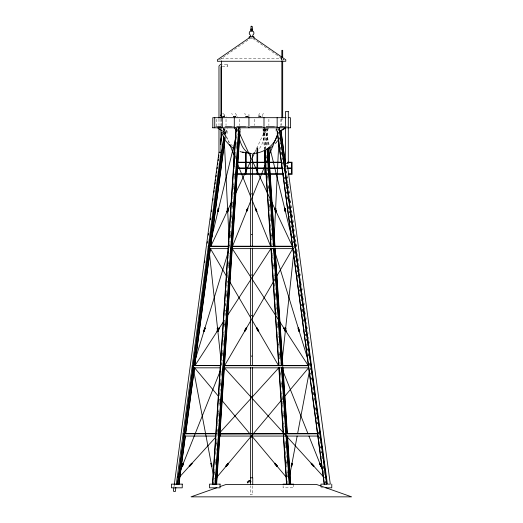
<?xml version="1.0" encoding="UTF-8"?>
<svg xmlns="http://www.w3.org/2000/svg" width="523" height="523" viewBox="0 0 523 523"><rect width="100%" height="100%" fill="white"/><g stroke="black" fill="none" stroke-linecap="round" stroke-linejoin="round"><path stroke-width="0.39" stroke-dasharray="2.62 1.96" d="M265.017 128.462C264.815 136.045 263.278 144.1 258.303 150.075M213.672 484.546L214.103 478.035M214.423 473.152L214.698 469.079M215.071 463.378L215.345 459.312M215.718 453.611L216.045 448.727M216.365 443.844L216.692 438.96M217.071 433.26L217.339 429.187M217.718 423.493L217.986 419.42M218.366 413.726L218.634 409.653M219.013 403.952L219.333 399.069M219.66 394.185L219.98 389.302M220.307 384.418L220.628 379.535M220.954 374.651L221.17 371.395M221.602 364.877L221.922 359.994M222.301 354.3L222.569 350.227M222.948 344.526L223.216 340.46M223.596 334.759L223.864 330.686M224.243 324.992L224.563 320.109M224.89 315.225L225.21 310.335M225.537 305.452L225.858 300.568M226.184 295.685L226.505 290.801M226.832 285.918L227.152 281.034M227.531 275.333L227.799 271.26M228.178 265.566L228.446 261.493M228.826 255.799L228.989 253.354M229.473 246.026L229.793 241.142M230.12 236.259L230.44 231.375M230.767 226.492L231.088 221.608M231.414 216.725L231.735 211.835M232.062 206.951L232.382 202.068M232.761 196.373L233.029 192.301M233.408 186.6L233.676 182.534M234.056 176.833L234.271 173.577M234.703 167.066L234.919 163.81M235.35 157.299L235.67 152.409M235.997 147.525L236.318 142.642M236.644 137.758L236.912 133.685M214.025 482.919L214.345 478.035M214.561 474.779L214.94 469.079M215.208 465.006L215.587 459.312M215.855 455.239L216.287 448.727M216.502 445.472L216.934 438.96M217.15 435.705L217.581 429.187M217.797 425.931L218.228 419.42M218.444 416.164L218.876 409.653M219.144 405.58L219.575 399.069M219.791 395.813L220.222 389.302M220.438 386.046L220.869 379.535M221.085 376.279L221.412 371.395M221.791 365.695L222.164 359.994M222.438 355.928L222.811 350.227M223.086 346.154L223.458 340.46M223.674 337.204L224.106 330.686M224.38 326.62L224.812 320.109M225.08 316.036L225.459 310.335M225.727 306.269L226.106 300.568M226.322 297.312L226.747 290.801M226.962 287.545L227.394 281.034M227.61 277.778L228.041 271.26M228.257 268.005L228.688 261.493M228.904 258.238L229.231 253.354M229.61 247.654L230.042 241.142M230.257 237.887L230.689 231.375M230.905 228.12L231.336 221.608M231.552 218.353L231.983 211.835M232.199 208.579L232.63 202.068M232.846 198.812L233.278 192.301M233.493 189.045L233.925 182.534M234.141 179.278L234.513 173.577M234.84 168.694L235.16 163.81M235.487 158.927L235.919 152.409M236.135 149.153L236.566 142.642M236.782 139.386L237.154 133.685M240.064 130.43L240.168 128.802M245.195 117.054L245.313 116.165L248.928 116.289L249.079 117.263M247.542 117.139L247.536 115.988L247.457 116.616L248.085 116.636L248.203 115.491L248.065 116.498L249.079 115.524L248.739 113.36M223.066 134.058L223.824 128.397M223.19 134.058L223.942 128.397M224.04 135.267L224.903 128.802M224.164 135.267L225.027 128.802M225.053 137.693L226.237 128.802M225.171 137.693L226.361 128.802M173.937 487.168L174.264 484.743M233.193 117.165L233.435 116.276L236.749 116.184L237.357 117.159M235.343 117.106L235.173 115.956L235.017 116.583L235.585 116.57L235.853 115.433L235.5 116.433M263.278 113.269L262.173 116.452L261.232 116.596L261.042 117.126L260.925 116.518L260.003 116.518L260.121 117.126M259.46 113.269L258.669 115.459L259.748 116.452L259.526 115.459L259.702 116.596L260.31 116.596L260.199 115.969L260.003 116.518M258.231 117.224L258.591 116.237L262.115 116.237L262.278 117.126M223.962 116.518L224.426 115.38L223.811 116.381L225.04 115.315L222.693 113.164M222.458 117.25L222.863 116.354L225.38 116.099L226.439 117.067M223.713 116.537L223.432 117.152L222.282 116.537M224.092 117.08L224.367 116.466L223.792 115.936L223.524 116.564L224.367 116.466M254.91 152.095L256.29 149.147M256.636 148.408L265.939 128.527M227.498 64.231L227.498 66.264L227.498 64.231L222.223 64.231M267.364 128.312L263.174 133.273L263.174 128.573M268.829 128.312L264.638 133.273L264.638 128.573M219.392 59.877L249.576 39.029M282.224 58.916L281.034 58.916L281.034 57.484M222.268 66.264L227.498 66.264M281.845 119.604L282.682 119.604M215.502 126.697L217.156 126.697M220.216 126.697L224.923 126.697M232.009 126.697L237.03 126.697M246.202 126.697L248.052 126.697M275.124 126.697L279.406 126.697M286.029 126.697L287.676 126.697M282.753 168.347L285.153 168.347M318.422 433.639L320.03 433.639M320.932 487.822L323.175 487.822M247.621 116.524L246.673 116.492L246.595 117.106L246.516 116.583L245.581 116.413L244.829 113.223M222.935 130.796L227.152 133.273L227.152 128.573M222.909 131.208L226.426 133.273L226.426 128.573M252.942 38.565L283.793 59.877M282.793 59.308L283.924 60.093M232.474 145.982C227.74 141.419 224.707 135.065 224.55 128.462M235.311 113.243L236.658 115.406L235.762 116.42L234.637 116.518L234.474 117.132L233.225 116.492L231.728 113.341M223.328 128.547L229.1 142.897M323.489 472.517L324.397 474.792M265.174 128.58L269.423 145.969M285.767 166.399L286.846 174.479M286.95 175.29L288.245 184.992M288.356 185.802L288.892 189.842M289.003 190.653L289.539 194.693M289.65 195.504L289.866 197.119M290.298 200.355L290.834 204.395M290.945 205.206L291.481 209.246M291.592 210.056L292.128 214.097M292.239 214.907L292.775 218.947M292.887 219.758L293.423 223.805M293.534 224.609L294.07 228.656M294.181 229.46L294.397 231.081M294.828 234.311L295.364 238.357M295.475 239.161L296.011 243.208M296.123 244.012L296.659 248.059M296.77 248.863L297.306 252.91M297.417 253.714L297.953 257.761M298.064 258.565L298.6 262.611M298.711 263.422L299.032 265.847M299.463 269.077L299.679 270.698M300.11 273.928L300.326 275.549M300.758 278.779L300.973 280.4M301.405 283.629L301.621 285.251M302.052 288.48L302.268 290.102M302.699 293.331L302.915 294.952M303.347 298.188L303.562 299.803M303.994 303.039L304.209 304.654M304.641 307.89L304.857 309.505M305.288 312.741L305.504 314.356M305.935 317.592L306.151 319.207M306.583 322.443L306.798 324.057M307.23 327.293L307.446 328.908M307.877 332.144L308.093 333.759M308.524 336.995L308.74 338.61M309.171 341.846L309.387 343.461M285.643 166.399L286.186 170.439M286.29 171.25L286.506 172.865M287.049 176.905L287.264 178.526M287.696 181.762L287.911 183.377M288.343 186.613L288.559 188.228M288.99 191.464L289.206 193.079M290.285 201.165L290.5 202.78M290.932 206.016L291.148 207.631M291.579 210.867L291.795 212.482M292.226 215.718L292.442 217.333M292.873 220.569L293.089 222.183M293.521 225.42L293.736 227.034M294.815 235.121L295.031 236.736M295.462 239.972L295.678 241.587M296.11 244.823L296.325 246.438M296.757 249.674L296.972 251.288M278.282 128.802L278.498 130.417M279.465 137.693L279.681 139.308M280.112 142.544L280.328 144.158M280.759 147.394L281.302 151.435M281.407 152.245L281.734 154.671M282.165 157.907L282.381 159.522M282.812 162.758L283.028 164.372M284.754 177.31L284.97 178.925M285.401 182.161L285.617 183.776M286.048 187.012L286.264 188.626M286.696 191.863L286.911 193.477M287.343 196.713L287.663 199.139M288.637 206.415L289.173 210.462M289.284 211.266L289.5 212.887M289.932 216.117L290.147 217.738M290.579 220.968L290.795 222.589M291.226 225.818L291.442 227.44M291.873 230.669L292.194 233.095M292.625 236.331L292.841 237.945M293.272 241.181L293.488 242.796M294.567 250.883L295.109 254.93M295.214 255.734L295.43 257.355M295.861 260.585L296.077 262.206M296.508 265.436L296.724 267.057M297.156 270.286L297.371 271.908M297.803 275.137L298.13 277.563M299.097 284.845L299.64 288.886M299.744 289.696L299.96 291.311M300.392 294.547L300.607 296.162M301.039 299.398L301.255 301.013M301.686 304.249L301.902 305.863M302.333 309.1L302.876 313.14M302.98 313.95L303.307 316.376M303.739 319.605L303.955 321.227M305.033 329.313L305.569 333.354M305.68 334.164L305.896 335.779M306.328 339.015L306.543 340.63M306.975 343.866L307.191 345.481M307.622 348.717L307.838 350.332M308.269 353.568L308.59 355.993M309.564 363.269L309.779 364.884M310.211 368.12L310.427 369.735M310.858 372.971L311.074 374.586M311.505 377.822L311.721 379.437M312.8 387.523L313.336 391.564M313.447 392.374L313.767 394.8M314.199 398.036L314.415 399.65M315.493 407.737L315.709 409.352M316.14 412.588L316.356 414.203M316.788 417.439L317.003 419.054M317.435 422.29L317.651 423.905M318.729 431.991L319.272 436.032M319.376 436.842L319.592 438.464M320.024 441.693L320.239 443.314M320.671 446.544L320.887 448.165M321.318 451.395L321.534 453.016M321.965 456.246L322.292 458.671M323.26 465.947L323.802 469.994M323.907 470.798L324.45 474.845M325.313 481.31L325.528 482.932M278.158 128.802L278.373 130.417M279.347 137.693L279.563 139.308M279.995 142.544L280.21 144.158M280.642 147.394L281.609 154.671M282.041 157.907L282.257 159.522M282.688 162.758L282.904 164.372M284.63 177.31L284.845 178.925M285.277 182.161L285.493 183.776M285.924 187.012L286.14 188.626M286.571 191.863L286.787 193.477M287.219 196.713L287.545 199.139M288.513 206.415L289.056 210.462M289.16 211.266L289.376 212.887M289.807 216.117L290.023 217.738M290.455 220.968L290.67 222.589M291.102 225.818L291.318 227.44M291.749 230.669L292.076 233.095M292.507 236.331L292.723 237.945M293.155 241.181L293.37 242.796M294.449 250.883L294.985 254.93M295.096 255.734L295.312 257.355M295.743 260.585L295.959 262.206M296.391 265.436L296.606 267.057M297.038 270.286L297.254 271.908M297.685 275.137L298.005 277.563M298.979 284.845L299.516 288.886M299.627 289.696L299.842 291.311M300.274 294.547L300.49 296.162M300.921 299.398L301.137 301.013M301.568 304.249L301.784 305.863M302.216 309.1L302.752 313.14M302.863 313.95L303.183 316.376M303.615 319.605L303.941 322.037M304.909 329.313L305.452 333.354M305.556 334.164L305.772 335.779M306.203 339.015L306.419 340.63M306.851 343.866L307.066 345.481M307.498 348.717L307.714 350.332M308.145 353.568L308.472 355.993M309.439 363.269L309.655 364.884M310.087 368.12L310.302 369.735M310.734 372.971L310.95 374.586M311.381 377.822L311.597 379.437M312.676 387.523L313.218 391.564M313.323 392.374L313.65 394.8M314.081 398.036L314.401 400.461M315.376 407.737L315.912 411.778M316.023 412.588L316.238 414.203M316.67 417.439L316.886 419.054M317.317 422.29L317.533 423.905M318.612 431.991L319.148 436.032M319.259 436.842L319.475 438.464M319.906 441.693L320.122 443.314M320.553 446.544L320.769 448.165M321.2 451.395L321.416 453.016M321.848 456.246L322.168 458.671M323.142 465.947L323.678 469.994M323.789 470.798L324.325 474.845M325.188 481.31L325.62 484.546M276.948 128.802L277.164 130.417M276.824 128.802L277.04 130.417M293.933 246.359L294.135 247.928M294.044 246.359L294.194 247.882M267.148 128.403L268.332 146.309M266.9 128.403L268.09 146.309M265.946 128.802L267.135 146.715M265.704 128.802L266.887 146.715M264.461 128.403L265.808 148.754M266.24 155.266L266.455 158.521M266.835 164.222L267.103 168.288M267.155 169.106L267.266 170.733M267.534 174.806L267.913 180.5M268.234 185.384L268.561 190.267M269.149 199.224L269.26 200.852M269.476 204.107L269.907 210.619M270.123 213.881L270.554 220.392M270.77 223.648L271.202 230.159M271.417 233.415L271.849 239.926M272.065 243.182L272.169 244.81M272.712 252.955L273.143 259.467M273.411 263.533L273.791 269.234M274.059 273.307L274.379 278.19M274.706 283.074L275.137 289.585M275.353 292.841L275.784 299.352M276 302.608L276.432 309.119M276.647 312.381L276.811 314.82M277.295 322.148L277.674 327.843M277.942 331.915L278.321 337.616M278.641 342.5L279.021 348.194M279.289 352.267L279.72 358.778M279.936 362.034L280.099 364.479M280.583 371.807L280.962 377.501M281.23 381.574L281.609 387.268M281.877 391.341L282.309 397.853M282.525 401.108L282.956 407.62M283.172 410.882L283.603 417.393M283.871 421.46L284.251 427.16M285.166 441L285.597 447.511M285.813 450.767L286.244 457.279M286.46 460.534L286.892 467.046M287.107 470.308L287.539 476.819M287.807 480.885L288.023 484.141M264.213 128.403L265.566 148.754M266.102 156.893L266.214 158.521M266.913 169.106L267.018 170.733M267.397 176.434L267.665 180.5M268.044 186.201L268.312 190.267M268.907 199.224L269.012 200.852M269.338 205.735L269.659 210.619M269.986 215.509L270.306 220.392M270.633 225.276L270.953 230.159M271.28 235.043L271.6 239.926M272.627 255.394L272.895 259.467M273.274 265.161L273.542 269.234M273.921 274.935L274.137 278.19M274.568 284.702L274.895 289.585M275.216 294.469L275.536 299.352M275.863 304.236L276.183 309.119M277.21 324.587L277.425 327.843M277.857 334.36L278.073 337.616M278.504 344.127L278.772 348.194M279.151 353.894L279.478 358.778M280.446 373.435L280.714 377.501M281.093 383.202L281.361 387.268M281.74 392.969L282.067 397.853M282.44 403.553L282.714 407.62M283.087 413.32L283.361 417.393M283.734 423.087L284.002 427.16M285.028 442.628L285.355 447.511M285.676 452.395L286.003 457.279M286.323 462.162L286.65 467.046M286.97 471.936L287.297 476.819M263.259 128.802L264.605 149.153M263.017 128.802L264.363 149.153M223.707 128.599L224.021 135.097M293.665 484.128L293.665 487.822L283.113 487.822L283.113 484.128M281.845 58.484L281.845 60.112M281.766 60.112L281.766 58.478L221.419 58.478L221.419 60.112M281.766 118.819L281.766 125.343M280.897 119.237L280.897 125.455M276.759 128.573L276.759 130.92M276.033 128.573L276.033 133.273M268.887 119.237L268.887 125.455M254.237 119.237L254.237 125.455M252.74 485.867L252.74 494.751L250.425 494.751L250.425 485.867M240.011 128.573L240.011 130.142M239.194 119.237L239.194 125.455M226.028 119.237L226.028 125.455M221.419 118.819L221.419 126.971M220.928 118.989L220.928 125.5M218.974 118.884L218.974 125.389M216.764 119.237L216.764 127.011"/><path stroke-width="0.78" d="M273.777 246.359L278.89 140.785M219.908 436.09L220.059 433.737M224.576 365.512L224.426 367.865L324.397 477.826M235.984 129.214L212.469 484.141L215.404 484.141L239.024 127.586M212.717 484.141L236.174 130.031M239.815 130.43L216.359 484.546L215.162 484.141L238.776 127.586L239.979 127.991M216.6 484.546L240.005 131.247M220.941 359.876L208.952 248.713L209.141 246.359L228.643 246.359M281.629 365.557L293.619 254.387M184.063 436.09L184.371 433.737M193.471 365.512L193.17 367.865L213.312 474.616M226.89 276.87L210.488 248.713L208.952 248.713L235.69 138.065M204.585 262.611L204.8 260.997M207.173 243.208L207.389 241.587M208.252 235.121L208.468 233.506M210.298 219.758L210.514 218.143M211.377 211.671L211.593 210.056M212.887 200.355L213.103 198.74M213.966 192.268L214.182 190.653M214.508 188.228L214.724 186.613M215.045 184.188L215.26 182.566M215.476 180.951L215.692 179.33M216.019 176.905L216.234 175.29M216.555 172.865L216.77 171.25M217.097 168.824L217.313 167.203M217.633 164.778L217.849 163.163M218.176 160.738L218.392 159.123M218.601 157.501L218.928 155.076M220.438 143.76L222.053 131.633M220.451 144.57L222.072 132.437M223.824 136.882L177.441 484.546L178.899 484.546L185.371 436.032M223.949 136.882L177.565 484.546L175.95 484.278M178.774 484.546L185.247 436.032M185.573 433.606L194.419 367.309M194.634 365.695L210.272 248.458M210.488 246.843L224.942 138.503M185.691 433.606L194.536 367.309M194.752 365.695L210.396 248.458M210.612 246.843L225.067 138.503M173.832 487.979L173.394 491.215L175.329 491.509L175.872 487.462M174.264 484.743L218.974 152.213L218.974 127.017M176.31 484.226L220.928 152.363L220.928 127.128M250.465 482.199L250.988 481.644L250.425 480.846M289.265 477.826L297.142 436.09M297.594 433.685L309.407 371.075M278.014 133.13C275.614 144.59 264.56 153.095 253.001 153.474M193.432 365.557L228.283 251.825M217.45 328.444L217.601 328.052M217.934 331.111L217.784 331.504L217.529 329.209M177.572 477.826L220.569 370.14M278.334 132.319L232.487 246.359L232.336 248.713L308.217 365.557L308.55 367.865L216.365 477.826M210.795 246.359L231.473 202.172M235.612 193.333L250.779 160.934M252.498 157.246L254.57 152.827M211.096 463.711L211.331 463.228L211.606 466.392M224.642 365.557L292.697 248.713L292.396 246.359L239.312 132.947M217.516 330.68L219.261 328.261L217.123 331.294M194.961 365.557L223.367 321.828M227.799 314.99L250.877 279.459M252.21 277.412L270.849 248.713L273.941 248.713L307.844 359.327M275.484 143.452L277.68 140.654M179.886 476.623L215.587 437.346M219.98 432.514L250.746 398.676M252.393 396.865L278.759 367.865M220.719 64.231L218.974 66.048L218.974 118.074M221.523 66.264L220.928 66.892L220.928 118.172M269.92 148.199L272.888 145.982M249.576 37.597L217.378 59.838L217.378 61.269L285.8 61.269L285.8 59.838L253.609 37.597M279.544 131.208L284.466 128.312L284.466 127.789M280.276 131.208L285.192 128.312L285.192 127.789M224.589 365.414L223.89 365.701L308.845 365.701M308.21 365.701L308.91 365.414L224.275 365.414M219.372 433.927L317.958 433.639L317.258 433.927M253.348 153.331L254.492 152.886M311.224 463.509L313.663 466.189M216.829 487.724L191.019 496.85L351.58 496.85L316.657 484.507L225.943 484.507L219.869 486.651M232.506 246.248L231.807 246.477L292.998 246.477M292.187 246.477L292.893 246.248L232.323 246.248M277.641 127.854L279.256 127.586L326.823 484.141L324.404 484.546L277.268 131.227M280.478 365.701L282.557 365.414M285.708 433.835L287.094 433.639M272.686 246.477L274.771 246.248M249.654 38.002L252.361 38.002M286.186 117.682L212.796 117.682L212.796 127.789M288.317 117.682L290.389 117.682L290.389 127.789M217.496 126.697L220.686 126.697M225.38 126.697L231.604 126.697M236.997 126.697L245.64 126.697M250.406 126.697L262.285 126.697M266.155 126.697L274.542 126.697M279.903 126.697L284.499 126.697M212.704 127.789L290.481 127.789M237.481 162.208L268.626 162.208L268.626 148.094M269.142 162.208L281.949 162.208M287.558 162.208L292.076 162.208L292.076 174.381L288.088 174.381M237.481 162.588L268.626 162.588L268.626 167.975L236.965 167.975M269.142 162.588L281.949 162.588M287.558 162.588L291.559 162.588L291.559 167.975L287.558 167.975M269.142 167.975L281.949 167.975M236.965 168.347L268.626 168.347L268.626 173.636L236.965 173.636M269.142 168.347L281.949 168.347M287.558 168.347L291.559 168.347L291.559 173.636L288.356 173.636M269.142 173.636L283.551 173.636M236.37 174.381L283.381 174.381M228.414 246.248L208.095 246.248L228.133 246.477M231.859 246.359L292.54 246.359L292.612 248.641M208.912 248.641L228.518 248.641M231.787 248.641L293.455 248.641M220.628 365.414L192.255 365.414L220.275 365.701M220.569 365.557L193.294 365.557L193.013 367.832L220.569 367.832M223.811 365.557L309.073 365.557M223.72 367.832L308.655 367.832L308.557 365.557M216.228 433.639L183.155 433.639L184.541 433.835M216.574 433.783L184.194 433.783L183.913 436.058L216.038 436.058M219.745 436.058L318.468 436.058M249.046 480.742L249.974 480.742M249.196 481.049L249.824 481.049M283.113 484.128L293.665 484.128M324.665 484.128L320.932 484.128L320.932 486.344M325.796 487.822L331.765 487.822L331.765 484.128M219.464 152.226C217.79 152.213 222.432 152.487 220.235 152.278M250.177 153.474L242.587 152.01M251.589 153.566C243.927 152.762 240.73 144.119 239.181 137.634M240.07 151.572L243.796 152.664M270.679 246.248L271.378 246.477M210.292 246.248L210.998 246.477M191.954 463.509L189.522 466.189M278.596 365.414L279.295 365.701M194.275 365.414L194.974 365.701M283.113 433.639L283.812 433.927M185.227 433.639L185.927 433.927M222.21 130.796L217.993 128.312L217.993 127.789M233.258 148.199L230.297 145.982L225.505 140.654M220.451 115.06L221.536 116.06M248.719 482.199L249.079 482.199L248.556 480.846L248.503 481.644M238.442 131.41L235.821 127.789M236.971 131.41L234.356 127.789M194.634 367.865L218.202 395.976M221.87 400.35L250.157 434.09M252.249 436.594L286.297 477.205M229.76 281.792L250.667 317.69M252.308 320.507L278.543 365.557M229.708 144.407L233.958 154.978M237.599 164.039L250.654 196.517M252.478 201.048L270.698 246.359M222.478 134.45L223.752 137.634M281.707 367.865L308.047 433.842M308.956 436.117L322.887 471.001M204.977 328.326L204.82 327.941L204.042 331.386M218.47 208.187L217.816 211.684L217.718 211.292M269.809 147.551L291.618 236.873M281.021 130.822L285.767 166.399M280.897 130.822L285.643 166.399M279.132 127.586L326.705 484.141M277.151 131.227L324.286 484.546M317.35 433.737L317.651 436.09M268.495 148.754L274.967 246.438M275.072 248.065L282.891 366.107M283.002 367.734L287.369 433.672M287.532 436.117L290.71 484.141M268.253 148.754L274.719 246.438M274.83 248.065L282.649 366.107M282.753 367.734L287.127 433.672M287.284 436.117L290.468 484.141L289.265 484.546L286.035 435.705M267.292 149.153L273.764 246.843M273.875 248.471L281.642 365.695M281.747 367.323L286.166 434.077M286.277 435.705L289.513 484.546M267.05 149.153L273.522 246.843M273.627 248.471L281.394 365.695M281.505 367.323L285.924 434.077M264.664 149.97L271.077 246.843M271.189 248.471L278.949 365.695M279.06 367.323L283.479 434.077M283.59 435.705L286.826 484.546M264.416 149.97L270.836 246.843M270.94 248.471L278.707 365.695M278.818 367.323L283.237 434.077M283.342 435.705L286.578 484.546M224.138 137.536L228.976 237.429M317.703 436.058L317.605 433.783L219.719 433.783L219.817 436.058M224.236 365.557L224.334 367.832M232.153 246.359L232.232 248.641M282.682 57.667L282.682 50.332L281.845 50.332L281.845 57.667M282.682 60.93L282.682 117.976M281.845 60.93L281.845 117.976M277.151 117.682L277.151 127.789M269.142 148.094L269.142 174.381M265.148 150.487L265.148 174.381M264.978 150.447L264.978 162.208M264.978 162.588L264.978 167.975M264.978 168.347L264.978 173.636M263.991 117.682L263.991 127.789M257.669 162.208L257.669 148.094L256.976 148.094L256.976 162.208M257.669 162.588L257.669 167.975M257.669 168.347L257.669 173.636M257.499 148.094L257.499 174.381M256.976 162.588L256.976 167.975M256.976 168.347L256.976 173.636M254.001 38.002L254.001 36.989L253.433 36.362L249.752 36.362L249.183 36.989L249.183 38.002M252.779 36.362L252.779 35.034L253.524 34.498L253.975 33.099L253.524 31.694L252.334 30.831L250.85 30.831L249.661 31.694L249.203 33.099L249.661 34.498L250.399 35.034L250.399 36.362M252.74 477.787L252.74 484.252M252.557 153.978L252.557 193.889L250.628 193.889L250.628 153.978M252.557 194.53L252.557 234.448L250.628 234.448L250.628 194.53M252.557 235.089L252.557 246.49M252.557 248.124L252.557 275L250.628 275L250.628 248.124M252.557 275.647L252.557 315.559L250.628 315.559L250.628 275.647M252.557 316.206L252.557 356.117L250.628 356.117L250.628 316.206M252.557 356.758L252.557 365.721M252.557 367.349L252.557 396.676L250.628 396.676L250.628 367.349M252.557 397.317L252.557 433.972M252.557 435.6L252.557 437.228L250.628 437.228L250.628 435.6M252.557 437.875L252.557 477.787L250.628 477.787L250.628 437.875M252.04 29.059L252.04 29.55M252.04 30.066L252.04 31.243M251.151 29.059L251.151 29.55M251.151 30.066L251.151 31.243M250.628 235.089L250.628 246.49M250.628 356.758L250.628 365.721M250.628 397.317L250.628 433.972M250.425 477.787L250.425 484.252M248.941 117.682L248.941 127.789M246.209 152.801L246.209 162.208M246.209 162.588L246.209 167.975M246.209 168.347L246.209 173.636M245.686 152.075L245.686 174.381M245.431 152.801L245.431 162.208M245.431 162.588L245.431 167.975M245.431 168.347L245.431 173.636M234.559 159.077L234.559 148.094L234.043 148.094L234.043 166.412M234.297 117.682L234.297 127.789M234.297 148.094L234.297 151.232M222.288 117.682L222.288 127.789M221.419 60.923L221.419 118.002M214.737 117.682L214.737 127.789M275.268 208.514L275.111 211.619L275.811 211.593L275.961 208.487L275.268 208.514M275.569 208.298L275.51 211.808L275.569 208.298M285.31 328.261L284.976 331.321L285.676 331.294L286.009 328.235L285.31 328.261M285.584 328.052L285.401 331.504L285.584 328.052M291.631 463.509L291.128 466.189L291.808 466.104L292.311 463.424L291.631 463.509M291.854 463.228L291.579 466.392L291.854 463.228M218.183 208.344L217.424 211.449L218.104 211.527L218.862 208.422L218.183 208.344M227.616 208.298L227.675 211.808L227.616 208.298M284.708 208.187L285.368 211.684L284.708 208.187M204.558 328.098L203.624 331.157L204.303 331.229L205.238 328.169L204.558 328.098M247.287 481.84L247.856 482.886L247.287 481.84M298.365 327.941L299.143 331.386L298.365 327.941M247.542 208.187L246.3 211.292L246.725 211.684L247.967 208.579L247.542 208.187M247.641 208.422L246.398 211.527L247.641 208.422M182.985 463.456L181.912 466.137L182.566 466.137L183.638 463.456L182.985 463.456M183.2 463.215L182.128 465.895L182.357 466.385L183.423 463.705L183.2 463.215M319.984 463.215L319.762 463.705L320.828 466.385L321.057 465.895L319.984 463.215M228.29 208.298L226.851 211.41L227.27 211.808L228.714 208.697L228.29 208.298M228.414 208.487L226.969 211.593L228.414 208.487M246.137 327.941L244.365 331L244.954 331.386L246.725 328.326L246.137 327.941M246.32 328.169L244.542 331.229L246.32 328.169M218.889 328.052L216.914 331.111L217.496 331.504L219.47 328.444L218.889 328.052M228.172 463.215L225.929 465.895L226.407 466.385L228.649 463.705L228.172 463.215M228.257 463.456L226.008 466.137L228.257 463.456M191.595 463.228L189.163 465.908L189.646 466.392L192.078 463.711L191.595 463.228M275.013 463.215L274.536 463.705L276.778 466.385L277.255 465.895L275.013 463.215M251.145 26.228L250.863 29.059L252.328 29.059L252.328 26.51L251.145 26.228M311.584 463.228L311.1 463.711L313.539 466.392L314.022 465.908L311.584 463.228M274.889 208.298L274.47 208.697L275.915 211.808L276.334 211.41L274.889 208.298M255.642 208.187L255.217 208.579L256.46 211.684L256.885 211.292L255.642 208.187M284.296 328.052L283.714 328.444L285.682 331.504L286.271 331.111L284.296 328.052M257.041 327.941L256.46 328.326L258.231 331.386L258.82 331L257.041 327.941M284.087 328.235L286.061 331.294L284.087 328.235M274.771 208.487L276.216 211.593L274.771 208.487M285.002 208.344L284.322 208.422L285.074 211.527L285.754 211.449L285.002 208.344M298.626 328.098L297.947 328.169L298.881 331.229L299.561 331.157L298.626 328.098M252.38 29.55L250.811 29.55L250.811 30.066L252.38 30.066L252.38 29.55M288.304 111.641L285.395 111.641L285.395 163.333L288.304 163.333L288.304 111.641M287.558 165.935L284.643 165.935L327.391 484.141L330.307 484.141L287.558 165.935M274.928 463.456L277.177 466.137L274.928 463.456M320.2 463.456L319.546 463.456L320.619 466.137L321.266 466.137L320.2 463.456M182.246 484.128L171.42 484.128L171.42 487.822L182.246 487.822L182.246 484.128M220.072 484.128L209.52 484.128L209.52 487.822L220.072 487.822L220.072 484.128M217.875 328.261L217.176 328.235L217.509 331.294L218.209 331.321L217.875 328.261M227.917 208.514L227.217 208.487L227.374 211.593L228.074 211.619L227.917 208.514M211.554 463.509L210.874 463.424L211.377 466.104L212.057 466.189L211.554 463.509M256.865 328.169L258.637 331.229L256.865 328.169M255.544 208.422L256.786 211.527L255.544 208.422"/></g></svg>
